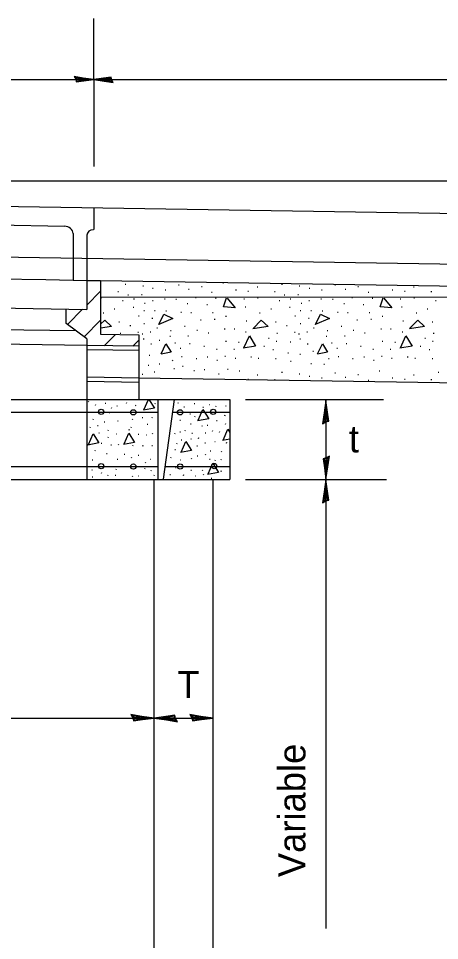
# Model space of a CAD drawing. Extents: x 0 to 2.83, y -0.12 to 1.83.
# Drawn here: x 0.9941 to 1.1748, y 0.5653 to 0.9606 of the extents above; entities that cross this region are included whole.
import ezdxf

# ---------------------------------------------------------------- set-up
doc = ezdxf.new("R2010")
doc.units = 0
doc.layers.add('RD_Pr_Roadway_Dimensions', color=7, linetype='Continuous')
doc.layers.add('SH_General_Details', color=7, linetype='Continuous')

msp = doc.modelspace()

# ---------------------------------------------------------------- linework, layer by layer
at = {"layer": 'RD_Pr_Roadway_Dimensions'}
for p, q in [((1.02643, 0.93441), (1.02643, 0.96063)), ((1.02643, 0.93441), (1.02643, 0.94063)), ((0.74923, 0.93441), (1.02643, 0.93441)), ((1.02643, 0.93441), (1.47734, 0.93441)), ((1.02643, 0.93441), (1.02643, 0.89715)), ((1.09151, 0.79728), (1.15076, 0.79728)), ((1.12606, 0.79686), (1.12606, 0.76299)), ((1.09151, 0.76299), (1.10493, 0.76299)), ((1.10493, 0.76299), (1.15206, 0.76299)), ((1.12606, 0.76299), (1.12606, 0.57049)), ((0.87426, 0.66064), (1.05237, 0.66064)), ((1.05237, 0.66064), (1.07768, 0.66064))]:
    msp.add_line(p, q, dxfattribs=at)
for points in [[(1.01872, 0.93453), (1.01898, 0.93338), (1.02223, 0.93388), (1.02643, 0.93442), (1.02195, 0.93503), (1.01803, 0.93572), (1.01872, 0.93453), (1.01906, 0.93377), (1.02361, 0.93442), (1.01864, 0.93529), (1.01937, 0.93432), (1.02147, 0.93445), (1.01946, 0.93476)], [(1.03414, 0.9343), (1.03388, 0.93545), (1.03063, 0.93495), (1.02643, 0.93441), (1.0309, 0.9338), (1.03483, 0.93311), (1.03414, 0.9343), (1.0338, 0.93506), (1.02925, 0.93441), (1.03422, 0.93354), (1.03348, 0.93452), (1.03139, 0.93438), (1.0334, 0.93408)], [(1.12593, 0.78768), (1.1273, 0.78799), (1.12671, 0.79187), (1.12606, 0.79686), (1.12533, 0.79153), (1.12451, 0.78686), (1.12593, 0.78768), (1.12683, 0.78809), (1.12605, 0.79351), (1.12501, 0.78758), (1.12618, 0.78846), (1.12602, 0.79095), (1.12566, 0.78855)], [(1.12619, 0.77218), (1.12482, 0.77187), (1.12541, 0.76799), (1.12606, 0.76299), (1.12679, 0.76832), (1.12761, 0.77299), (1.12619, 0.77218), (1.12529, 0.77177), (1.12607, 0.76635), (1.12711, 0.77227), (1.12594, 0.7714), (1.1261, 0.76891), (1.12646, 0.7713)], [(1.12593, 0.75381), (1.1273, 0.75412), (1.12671, 0.758), (1.12606, 0.76299), (1.12533, 0.75766), (1.12451, 0.75299), (1.12593, 0.75381), (1.12683, 0.75422), (1.12605, 0.75964), (1.12501, 0.75372), (1.12618, 0.75459), (1.12602, 0.75708), (1.12566, 0.75469)], [(1.04319, 0.66077), (1.0435, 0.6594), (1.04738, 0.65999), (1.05237, 0.66064), (1.04704, 0.66137), (1.04237, 0.66219), (1.04319, 0.66077), (1.0436, 0.65987), (1.04902, 0.66065), (1.04309, 0.66169), (1.04397, 0.66052), (1.04646, 0.66068), (1.04406, 0.66104)], [(1.06155, 0.66051), (1.06124, 0.66188), (1.05736, 0.66129), (1.05237, 0.66064), (1.0577, 0.65991), (1.06237, 0.65909), (1.06155, 0.66051), (1.06114, 0.66141), (1.05572, 0.66063), (1.06165, 0.65959), (1.06077, 0.66076), (1.05828, 0.6606), (1.06068, 0.66024)], [(1.06849, 0.66077), (1.0688, 0.6594), (1.07268, 0.65999), (1.07768, 0.66064), (1.07235, 0.66137), (1.06768, 0.66219), (1.06849, 0.66077), (1.0689, 0.65987), (1.07432, 0.66065), (1.0684, 0.66169), (1.06927, 0.66052), (1.07176, 0.66068), (1.06937, 0.66104)]]:
    msp.add_lwpolyline(points, dxfattribs=at)
at = {"layer": 'SH_General_Details'}
for p, q in [((1.46995, 0.87224), (0.30571, 0.89094)), ((0.74923, 0.89094), (1.02643, 0.89094)), ((1.02643, 0.89094), (1.48178, 0.89094)), ((1.02643, 0.87938), (1.02643, 0.87007)), ((1.01394, 0.87149), (0.76187, 0.87553)), ((1.02643, 0.87007), (1.02636, 0.87007)), ((1.46995, 0.85049), (0.30571, 0.86919)), ((1.01756, 0.86839), (1.01756, 0.84845)), ((1.02347, 0.86764), (1.02347, 0.84833)), ((0.75219, 0.8527), (1.00595, 0.84864)), ((1.00595, 0.84864), (1.02347, 0.84833)), ((1.02347, 0.84833), (1.02939, 0.84826)), ((1.02347, 0.84833), (1.02347, 0.83588)), ((1.02939, 0.84826), (1.46995, 0.84118)), ((1.02939, 0.84826), (1.02939, 0.82528)), ((1.03991, 0.8467), (1.04021, 0.8467)), ((1.06278, 0.84644), (1.06308, 0.84644)), ((1.08176, 0.84726), (1.08206, 0.84726)), ((1.10705, 0.8467), (1.10734, 0.8467)), ((1.12992, 0.84644), (1.13021, 0.84644)), ((1.03683, 0.84354), (1.03712, 0.84354)), ((1.04105, 0.84216), (1.04134, 0.84216)), ((1.04691, 0.84228), (1.04721, 0.84228)), ((1.04746, 0.84594), (1.04775, 0.84594)), ((1.05168, 0.84493), (1.05198, 0.84493)), ((1.05704, 0.8443), (1.05734, 0.8443)), ((1.06713, 0.84455), (1.06743, 0.84455)), ((1.07262, 0.84569), (1.07291, 0.84569)), ((1.07697, 0.84329), (1.07726, 0.84329)), ((1.08731, 0.8443), (1.08761, 0.8443)), ((1.09255, 0.84367), (1.09284, 0.84367)), ((1.09652, 0.8455), (1.09681, 0.8455)), ((1.10396, 0.84354), (1.10425, 0.84354)), ((1.10818, 0.84216), (1.10848, 0.84216)), ((1.11405, 0.84228), (1.11434, 0.84228)), ((1.1146, 0.84594), (1.11489, 0.84594)), ((1.11882, 0.84493), (1.11911, 0.84493)), ((1.12418, 0.8443), (1.12447, 0.8443)), ((1.13427, 0.84455), (1.13456, 0.84455)), ((1.13976, 0.84569), (1.14005, 0.84569)), ((1.1441, 0.84329), (1.1444, 0.84329)), ((1.15445, 0.8443), (1.15474, 0.8443)), ((1.15968, 0.84367), (1.15997, 0.84367)), ((1.16365, 0.8455), (1.16395, 0.8455)), ((1.1711, 0.84354), (1.17139, 0.84354)), ((0.76106, 0.84013), (1.02347, 0.83588)), ((1.46995, 0.84118), (1.02939, 0.841)), ((1.02951, 0.84077), (1.0298, 0.84077)), ((1.03878, 0.83963), (1.03907, 0.83963)), ((1.04357, 0.84039), (1.04387, 0.84039)), ((1.04822, 0.8385), (1.04851, 0.8385)), ((1.05162, 0.8397), (1.05192, 0.8397)), ((1.05673, 0.84039), (1.05702, 0.84039)), ((1.06171, 0.84026), (1.062, 0.84026)), ((1.06657, 0.83837), (1.06686, 0.83837)), ((1.07003, 0.84096), (1.07033, 0.84096)), ((1.07867, 0.84064), (1.07897, 0.84064)), ((1.09078, 0.84039), (1.09107, 0.84039)), ((1.09664, 0.84077), (1.09694, 0.84077)), ((1.10591, 0.83963), (1.10621, 0.83963)), ((1.11071, 0.84039), (1.111, 0.84039)), ((1.11535, 0.8385), (1.11564, 0.8385)), ((1.11876, 0.8397), (1.11905, 0.8397)), ((1.12386, 0.84039), (1.12416, 0.84039)), ((1.12885, 0.84026), (1.12914, 0.84026)), ((1.1337, 0.83837), (1.13399, 0.83837)), ((1.13717, 0.84096), (1.13746, 0.84096)), ((1.14581, 0.84064), (1.1461, 0.84064)), ((1.15792, 0.84039), (1.15821, 0.84039)), ((1.16378, 0.84077), (1.16407, 0.84077)), ((1.17305, 0.83963), (1.17334, 0.83963)), ((1.0146, 0.82982), (1.0146, 0.83603)), ((1.03045, 0.83434), (1.03075, 0.83434)), ((1.03525, 0.8361), (1.03554, 0.8361)), ((1.04332, 0.8368), (1.04361, 0.8368)), ((1.0479, 0.83535), (1.04819, 0.83535)), ((1.05244, 0.83535), (1.05274, 0.83535)), ((1.0573, 0.83522), (1.05759, 0.83522)), ((1.06386, 0.83472), (1.06415, 0.83472)), ((1.06808, 0.83453), (1.06837, 0.83453)), ((1.07489, 0.83799), (1.07518, 0.83799)), ((1.07741, 0.83459), (1.07771, 0.83459)), ((1.09135, 0.83699), (1.09164, 0.83699)), ((1.09759, 0.83434), (1.09788, 0.83434)), ((1.10238, 0.8361), (1.10268, 0.8361)), ((1.11045, 0.8368), (1.11075, 0.8368)), ((1.11504, 0.83535), (1.11533, 0.83535)), ((1.11958, 0.83535), (1.11987, 0.83535)), ((1.12443, 0.83522), (1.12472, 0.83522)), ((1.13099, 0.83472), (1.13128, 0.83472)), ((1.13522, 0.83453), (1.13551, 0.83453)), ((1.14202, 0.83799), (1.14232, 0.83799)), ((1.14455, 0.83459), (1.14484, 0.83459)), ((1.15848, 0.83699), (1.15878, 0.83699)), ((1.16473, 0.83434), (1.16502, 0.83434)), ((1.16952, 0.8361), (1.16981, 0.8361)), ((1.03727, 0.83055), (1.03756, 0.83055)), ((1.04559, 0.83308), (1.04588, 0.83308)), ((1.05143, 0.83207), (1.05173, 0.83207)), ((1.07218, 0.83144), (1.07247, 0.83144)), ((1.07817, 0.83169), (1.07846, 0.83169)), ((1.08303, 0.83295), (1.08332, 0.83295)), ((1.09185, 0.83093), (1.09215, 0.83093)), ((1.1044, 0.83055), (1.1047, 0.83055)), ((1.11273, 0.83308), (1.11302, 0.83308)), ((1.11857, 0.83207), (1.11886, 0.83207)), ((1.13931, 0.83144), (1.13961, 0.83144)), ((1.1453, 0.83169), (1.1456, 0.83169)), ((1.15016, 0.83295), (1.15045, 0.83295)), ((1.15899, 0.83093), (1.15928, 0.83093)), ((1.17154, 0.83055), (1.17183, 0.83055)), ((1.01896, 0.82665), (0.79624, 0.83013)), ((1.02355, 0.82329), (1.0146, 0.82982)), ((1.042, 0.82891), (1.04229, 0.82891)), ((1.0479, 0.82986), (1.04819, 0.82986)), ((1.05351, 0.82791), (1.05381, 0.82791)), ((1.05938, 0.82683), (1.05967, 0.82683)), ((1.06543, 0.82866), (1.06572, 0.82866)), ((1.0706, 0.82702), (1.0709, 0.82702)), ((1.08246, 0.82753), (1.08275, 0.82753)), ((1.08662, 0.82753), (1.08691, 0.82753)), ((1.10913, 0.82891), (1.10942, 0.82891)), ((1.11504, 0.82986), (1.11533, 0.82986)), ((1.12065, 0.82791), (1.12094, 0.82791)), ((1.12651, 0.82683), (1.12681, 0.82683)), ((1.13257, 0.82866), (1.13286, 0.82866)), ((1.13774, 0.82702), (1.13803, 0.82702)), ((1.14959, 0.82753), (1.14989, 0.82753)), ((1.15375, 0.82753), (1.15405, 0.82753)), ((1.02355, 0.82329), (1.02355, 0.79728)), ((1.02939, 0.82528), (1.0458, 0.82497)), ((1.03783, 0.82564), (1.03813, 0.82564)), ((1.0454, 0.82614), (1.04569, 0.82614)), ((1.0458, 0.82497), (1.0458, 0.79728)), ((1.04721, 0.82538), (1.0475, 0.82538)), ((1.04771, 0.82326), (1.04801, 0.82326)), ((1.05068, 0.82627), (1.05097, 0.82627)), ((1.05457, 0.82266), (1.05486, 0.82266)), ((1.05906, 0.8244), (1.05936, 0.8244)), ((1.06682, 0.8245), (1.06711, 0.8245)), ((1.07546, 0.82582), (1.07575, 0.82582)), ((1.09154, 0.82627), (1.09183, 0.82627)), ((1.10137, 0.82351), (1.10167, 0.82351)), ((1.10497, 0.82564), (1.10526, 0.82564)), ((1.11253, 0.82614), (1.11283, 0.82614)), ((1.11434, 0.82538), (1.11464, 0.82538)), ((1.11485, 0.82326), (1.11514, 0.82326)), ((1.11781, 0.82627), (1.1181, 0.82627)), ((1.1262, 0.8244), (1.12649, 0.8244)), ((1.13395, 0.8245), (1.13425, 0.8245)), ((1.14259, 0.82582), (1.14289, 0.82582)), ((1.15867, 0.82627), (1.15897, 0.82627)), ((1.16851, 0.82351), (1.1688, 0.82351)), ((1.1721, 0.82564), (1.1724, 0.82564)), ((1.02347, 0.82038), (0.98289, 0.82106)), ((1.0458, 0.82006), (1.02347, 0.82044)), ((1.0458, 0.8182), (1.02355, 0.81857)), ((1.05093, 0.82105), (1.05122, 0.82105)), ((1.06127, 0.82156), (1.06156, 0.82156)), ((1.06354, 0.81929), (1.06383, 0.81929)), ((1.06751, 0.82124), (1.06781, 0.82124)), ((1.07369, 0.82017), (1.07399, 0.82017)), ((1.07905, 0.81878), (1.07934, 0.81878)), ((1.08302, 0.82232), (1.08332, 0.82232)), ((1.08649, 0.81878), (1.08679, 0.81878)), ((1.08851, 0.82181), (1.0888, 0.82181)), ((1.09936, 0.82005), (1.09965, 0.82005)), ((1.1032, 0.81866), (1.1035, 0.81866)), ((1.10465, 0.82232), (1.10495, 0.82232)), ((1.11064, 0.822), (1.11094, 0.822)), ((1.11806, 0.82105), (1.11836, 0.82105)), ((1.1284, 0.82156), (1.1287, 0.82156)), ((1.13068, 0.81929), (1.13097, 0.81929)), ((1.13465, 0.82124), (1.13494, 0.82124)), ((1.14083, 0.82017), (1.14112, 0.82017)), ((1.14619, 0.81878), (1.14648, 0.81878)), ((1.15016, 0.82232), (1.15045, 0.82232)), ((1.15363, 0.81878), (1.15392, 0.81878)), ((1.15565, 0.82181), (1.15594, 0.82181)), ((1.16649, 0.82005), (1.16679, 0.82005)), ((1.17034, 0.81866), (1.17063, 0.81866)), ((1.17179, 0.82232), (1.17208, 0.82232)), ((1.05022, 0.81624), (1.05051, 0.81624)), ((1.06411, 0.81563), (1.0644, 0.81563)), ((1.07035, 0.81475), (1.07064, 0.81475)), ((1.07514, 0.8155), (1.07544, 0.8155)), ((1.08271, 0.81576), (1.083, 0.81576)), ((1.08706, 0.81494), (1.08735, 0.81494)), ((1.09381, 0.8155), (1.0941, 0.8155)), ((1.09702, 0.815), (1.09732, 0.815)), ((1.1044, 0.81475), (1.10469, 0.81475)), ((1.1097, 0.81727), (1.10999, 0.81727)), ((1.11478, 0.8167), (1.11508, 0.8167)), ((1.12046, 0.81797), (1.12075, 0.81797)), ((1.12714, 0.81475), (1.12744, 0.81475)), ((1.13124, 0.81563), (1.13154, 0.81563)), ((1.13748, 0.81475), (1.13778, 0.81475)), ((1.14228, 0.8155), (1.14257, 0.8155)), ((1.14985, 0.81576), (1.15014, 0.81576)), ((1.1542, 0.81494), (1.15449, 0.81494)), ((1.16094, 0.8155), (1.16124, 0.8155)), ((1.16416, 0.815), (1.16445, 0.815)), ((1.17154, 0.81475), (1.17183, 0.81475)), ((1.04979, 0.812), (1.05009, 0.812)), ((1.05453, 0.81251), (1.05482, 0.81251)), ((1.06452, 0.81149), (1.06481, 0.81149)), ((1.07924, 0.81412), (1.07953, 0.81412)), ((1.11083, 0.81368), (1.11113, 0.81368)), ((1.11958, 0.81273), (1.11987, 0.81273)), ((1.12519, 0.81235), (1.12548, 0.81235)), ((1.14638, 0.81412), (1.14667, 0.81412)), ((1.0458, 0.80638), (1.02355, 0.80675)), ((1.04725, 0.8081), (1.04755, 0.8081)), ((1.05233, 0.80912), (1.05262, 0.80912)), ((1.06079, 0.81048), (1.06109, 0.81048)), ((1.06942, 0.80963), (1.06972, 0.80963)), ((1.07383, 0.81014), (1.07412, 0.81014)), ((1.08, 0.80827), (1.0803, 0.80827)), ((1.08381, 0.81022), (1.0841, 0.81022)), ((1.08889, 0.80954), (1.08918, 0.80954)), ((1.09652, 0.80775), (1.09681, 0.80775)), ((1.10705, 0.80895), (1.10734, 0.80895)), ((1.1146, 0.80819), (1.11489, 0.80819)), ((1.11882, 0.80718), (1.11911, 0.80718)), ((1.12992, 0.8087), (1.13021, 0.8087)), ((1.13427, 0.8068), (1.13456, 0.8068)), ((1.13976, 0.80794), (1.14005, 0.80794)), ((1.1489, 0.80952), (1.14919, 0.80952)), ((1.16365, 0.80775), (1.16395, 0.80775)), ((1.17418, 0.80895), (1.17448, 0.80895)), ((1.04577, 0.80452), (1.02352, 0.80489)), ((1.46995, 0.79969), (1.0458, 0.80638)), ((1.09255, 0.80592), (1.09284, 0.80592)), ((1.10396, 0.80579), (1.10425, 0.80579)), ((1.12418, 0.80655), (1.12447, 0.80655)), ((1.1441, 0.80554), (1.1444, 0.80554)), ((1.15445, 0.80655), (1.15474, 0.80655)), ((1.15968, 0.80592), (1.15997, 0.80592)), ((1.1711, 0.80579), (1.17139, 0.80579)), ((0.68628, 0.79728), (1.02355, 0.7973)), ((1.02355, 0.7973), (1.08485, 0.7973)), ((1.02355, 0.79728), (1.02355, 0.76302)), ((1.03132, 0.79562), (1.03159, 0.79562)), ((1.04434, 0.79474), (1.0446, 0.79475)), ((1.05399, 0.7973), (1.05399, 0.76302)), ((1.05644, 0.76302), (1.06115, 0.7973)), ((1.06956, 0.79546), (1.06982, 0.79546)), ((1.07591, 0.7951), (1.07617, 0.7951)), ((1.08485, 0.7973), (1.08485, 0.76299)), ((0.71992, 0.79175), (1.05399, 0.79175)), ((1.03309, 0.79162), (1.03335, 0.79162)), ((1.06039, 0.79178), (1.08485, 0.79178)), ((1.06509, 0.79415), (1.06535, 0.79415)), ((1.06761, 0.79109), (1.06788, 0.7911)), ((1.0733, 0.79397), (1.07356, 0.79398)), ((1.03098, 0.78771), (1.03125, 0.78772)), ((1.04721, 0.78952), (1.04747, 0.78953)), ((1.06332, 0.78839), (1.06359, 0.78839)), ((1.07912, 0.78818), (1.07938, 0.78818)), ((1.02807, 0.78612), (1.02833, 0.78612)), ((1.04942, 0.78661), (1.04969, 0.78662)), ((1.0634, 0.78343), (1.06367, 0.78344)), ((1.06799, 0.78676), (1.06826, 0.78676)), ((1.07425, 0.78299), (1.07451, 0.78299)), ((1.07512, 0.78625), (1.07538, 0.78626)), ((1.03602, 0.78253), (1.03628, 0.78253)), ((1.04547, 0.78237), (1.04573, 0.78237)), ((1.04887, 0.78211), (1.04914, 0.78212)), ((1.06393, 0.77988), (1.06419, 0.77988)), ((1.06852, 0.78274), (1.06879, 0.78274)), ((1.07833, 0.77918), (1.0786, 0.77918)), ((1.02958, 0.77855), (1.02985, 0.77855)), ((1.03377, 0.77784), (1.03404, 0.77785)), ((1.05143, 0.77751), (1.05169, 0.77751)), ((1.0612, 0.7758), (1.06147, 0.77581)), ((1.07062, 0.77735), (1.07089, 0.77735)), ((1.07416, 0.77865), (1.07442, 0.77865)), ((1.07638, 0.77527), (1.07664, 0.77528)), ((1.02583, 0.77136), (1.02609, 0.77137)), ((1.03198, 0.7741), (1.03224, 0.7741)), ((1.03651, 0.77169), (1.03677, 0.77169)), ((1.03957, 0.77375), (1.03983, 0.77376)), ((1.04545, 0.77338), (1.04572, 0.77339)), ((1.05059, 0.77161), (1.05086, 0.77161)), ((1.0636, 0.77135), (1.06386, 0.77135)), ((1.07085, 0.77302), (1.07111, 0.77302)), ((1.07613, 0.77171), (1.07639, 0.77171)), ((0.72029, 0.76852), (1.05399, 0.76852)), ((1.0572, 0.76855), (1.08485, 0.76855)), ((1.06148, 0.76806), (1.06175, 0.76807)), ((1.02579, 0.76408), (1.02605, 0.76408)), ((1.03569, 0.76486), (1.03595, 0.76486)), ((1.0456, 0.76455), (1.04586, 0.76456)), ((1.05905, 0.76508), (1.05932, 0.76508)), ((1.06816, 0.76693), (1.06842, 0.76693)), ((1.0699, 0.76448), (1.07016, 0.76448)), ((1.07688, 0.76351), (1.07714, 0.76351)), ((0.68628, 0.76299), (1.08485, 0.76299)), ((1.05237, 0.34208), (1.05237, 0.76299)), ((1.07768, 0.50512), (1.07768, 0.76299))]:
    msp.add_line(p, q, dxfattribs=at)
for points in [[(1.02347, 0.83774), (1.02939, 0.84366)], [(1.02939, 0.8455), (1.02968, 0.8455)], [(1.08368, 0.84073), (1.08713, 0.83654), (1.08214, 0.83691), (1.08339, 0.8408)], [(1.15082, 0.84073), (1.15427, 0.83654), (1.14927, 0.83691), (1.15052, 0.8408)], [(1.01515, 0.82942), (1.02166, 0.83593)], [(1.02235, 0.82417), (1.02939, 0.83121)], [(1.02939, 0.82948), (1.03116, 0.83126)], [(1.03116, 0.83126), (1.0341, 0.82854)], [(1.05438, 0.82942), (1.05651, 0.83376), (1.0604, 0.83192), (1.05433, 0.82933)], [(1.09477, 0.82773), (1.0983, 0.83126), (1.10123, 0.82854), (1.09471, 0.82758)], [(1.12152, 0.82942), (1.12364, 0.83376), (1.12754, 0.83192), (1.12147, 0.82933)], [(1.16191, 0.82773), (1.16543, 0.83126), (1.16837, 0.82854), (1.16184, 0.82758)], [(1.0341, 0.82854), (1.02939, 0.82785)], [(1.03093, 0.82031), (1.03578, 0.82516)], [(1.04317, 0.82011), (1.04579, 0.82273)], [(1.09088, 0.81943), (1.09323, 0.8245), (1.09587, 0.82009), (1.09059, 0.81921)], [(1.15802, 0.81943), (1.16036, 0.8245), (1.16301, 0.82009), (1.15772, 0.81921)], [(1.05533, 0.81686), (1.05739, 0.82112), (1.0596, 0.81752), (1.0553, 0.81671)], [(1.12247, 0.81686), (1.12453, 0.82112), (1.12673, 0.81752), (1.12243, 0.81671)], [(1.06043, 0.81398), (1.06022, 0.81389)], [(1.06027, 0.81398), (1.06043, 0.81432)], [(1.0242, 0.79628), (1.02435, 0.79659)], [(1.02726, 0.79475), (1.0274, 0.79506)], [(1.04054, 0.79562), (1.04069, 0.79593)], [(1.05013, 0.7973), (1.05248, 0.79353), (1.04773, 0.79266)], [(1.04799, 0.79286), (1.04997, 0.7973)], [(1.05282, 0.79535), (1.05297, 0.79566)], [(1.06266, 0.79563), (1.06281, 0.79593)], [(1.03409, 0.79354), (1.03424, 0.79385)], [(1.03649, 0.79434), (1.03663, 0.79465)], [(1.07127, 0.78834), (1.07331, 0.79293), (1.07575, 0.789), (1.07101, 0.78813)], [(1.07878, 0.79426), (1.07892, 0.79457)], [(1.08316, 0.79432), (1.0833, 0.79463)], [(1.02618, 0.78867), (1.02632, 0.78897)], [(1.03673, 0.78791), (1.03687, 0.78822)], [(1.04309, 0.78871), (1.04323, 0.78901)], [(1.05153, 0.78942), (1.05167, 0.78973)], [(1.06982, 0.78983), (1.06996, 0.79014)], [(1.08265, 0.79031), (1.0828, 0.79062)], [(1.08295, 0.7866), (1.0831, 0.78691)], [(1.02496, 0.78517), (1.02511, 0.78548)], [(1.02871, 0.78279), (1.02885, 0.7831)], [(1.0326, 0.78393), (1.03275, 0.78423)], [(1.04165, 0.78416), (1.0418, 0.78447)], [(1.0425, 0.7852), (1.04265, 0.78551)], [(1.06563, 0.78385), (1.06577, 0.78416)], [(1.07301, 0.78582), (1.07315, 0.78613)], [(1.07744, 0.78369), (1.07759, 0.784)], [(1.08045, 0.78319), (1.08059, 0.7835)], [(1.08197, 0.77987), (1.08402, 0.78446), (1.08485, 0.78312)], [(1.02419, 0.77793), (1.02624, 0.78252), (1.02868, 0.7786), (1.02393, 0.77773)], [(1.03267, 0.78089), (1.03282, 0.7812)], [(1.03943, 0.77817), (1.04147, 0.78277), (1.04391, 0.77884), (1.03916, 0.77797)], [(1.05164, 0.78247), (1.05178, 0.78277)], [(1.06125, 0.78251), (1.0614, 0.78281)], [(1.06394, 0.77465), (1.06598, 0.77925), (1.06842, 0.77532), (1.06368, 0.77445)], [(1.06824, 0.78018), (1.06838, 0.78049)], [(1.07136, 0.78058), (1.0715, 0.78089)], [(1.08485, 0.78024), (1.08171, 0.77966)], [(1.02709, 0.77523), (1.02723, 0.77554)], [(1.03712, 0.77783), (1.03727, 0.77814)], [(1.04327, 0.77735), (1.04341, 0.77766)], [(1.04756, 0.7773), (1.0477, 0.77761)], [(1.06202, 0.77823), (1.06216, 0.77854)], [(1.08125, 0.77477), (1.08139, 0.77508)], [(1.08336, 0.77858), (1.0835, 0.77889)], [(1.04266, 0.77224), (1.0428, 0.77255)], [(1.05945, 0.77216), (1.05959, 0.77247)], [(1.06837, 0.77173), (1.06852, 0.77203)], [(1.07437, 0.77356), (1.07451, 0.77387)], [(1.07857, 0.77108), (1.07872, 0.77138)], [(1.08105, 0.77136), (1.08119, 0.77167)], [(1.02583, 0.76699), (1.02598, 0.76729)], [(1.03613, 0.76727), (1.03628, 0.76757)], [(1.04841, 0.76746), (1.04855, 0.76777)], [(1.0486, 0.77013), (1.04874, 0.77044)], [(1.07308, 0.76682), (1.07323, 0.76712)], [(1.07555, 0.76533), (1.07759, 0.76992), (1.08003, 0.76599), (1.07529, 0.76512)], [(1.02979, 0.76566), (1.02993, 0.76596)], [(1.03247, 0.76466), (1.03261, 0.76497)], [(1.04302, 0.76425), (1.04316, 0.76455)], [(1.05108, 0.7667), (1.05123, 0.767)], [(1.05239, 0.76463), (1.05253, 0.76494)], [(1.0649, 0.76471), (1.06504, 0.76502)], [(1.07346, 0.76497), (1.0736, 0.76528)], [(1.08105, 0.76644), (1.08119, 0.76675)]]:
    msp.add_lwpolyline(points, dxfattribs=at)
for centre in [(1.02961, 0.79195), (1.04344, 0.79175), (1.06347, 0.79175), (1.0777, 0.79195), (1.02963, 0.76866), (1.04344, 0.76849), (1.06349, 0.76851), (1.0781, 0.76869)]:
    msp.add_circle(centre, 0.00113, dxfattribs=at)
for centre, major_axis, start_param, end_param in [((1.01386, 0.86839), (0.0037, 0), 0, 1.55171), ((1.02636, 0.86764), (-0.00288, 0), 4.712389, 6.283185)]:
    msp.add_ellipse(centre, major_axis=major_axis, ratio=0.840278, start_param=start_param, end_param=end_param, dxfattribs=at)

# ---------------------------------------------------------------- texts
at = {"layer": 'RD_Pr_Roadway_Dimensions'}
for s, p in [('t', (1.13588, 0.77455)), ('T', (1.06232, 0.66922))]:
    msp.add_text(s, height=0.01167, dxfattribs=at).set_placement(p)
msp.add_text('Variable', height=0.011667, rotation=90, dxfattribs=at).set_placement((1.11725, 0.59243))

doc.saveas('drawing.dxf')
